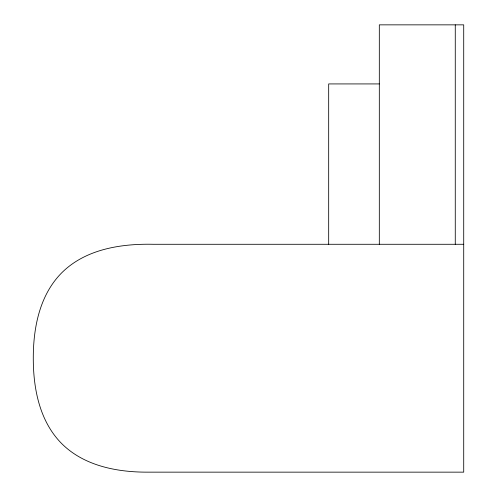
<?xml version="1.0" encoding="UTF-8"?>
<svg xmlns="http://www.w3.org/2000/svg" width="497" height="497" viewBox="0 0 497 497"><rect width="100%" height="100%" fill="white"/><g stroke="black" fill="none" stroke-linecap="round" stroke-linejoin="round"><path stroke-width="0.75" d="M379.317 83.925L328.679 83.925L328.679 244.282M463.713 244.282L153.436 244.288C121.144 243.592 85.639 249.022 61.771 272.766C39.586 295.032 33.249 327.871 33.287 358.213C33.249 388.561 39.586 421.394 61.771 443.666C84.043 465.851 116.882 472.193 147.224 472.15L463.713 472.15L463.713 24.85L379.317 24.85L379.317 244.282M455.271 24.85L455.271 244.282"/></g></svg>
